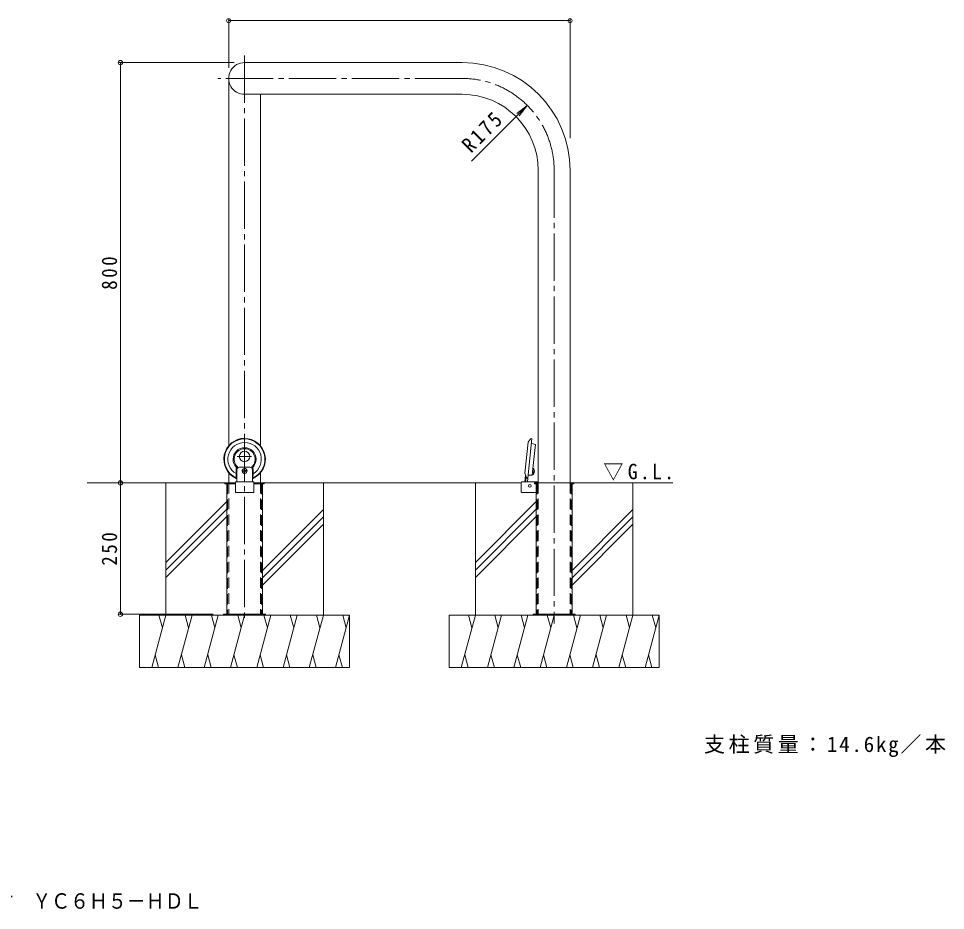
# Model space of a CAD drawing. Units: millimetres at full size, sheet at 1:10. Extents: x -1706 to 1825, y -1371 to 1318.
# Drawn here: x 60 to 1825, y -1371 to 326 of the extents above; entities that cross this region are included whole.
import ezdxf
from ezdxf.enums import TextEntityAlignment as Align

# ---------------------------------------------------------------- set-up
doc = ezdxf.new("R2010")
doc.units = ezdxf.units.MM
doc.header["$LTSCALE"] = 10
doc.header["$PDMODE"] = 32
doc.header["$PDSIZE"] = 8
for name, pattern in [('CHAIN2', [12, 9, -1, 1, -1]), ('DASHED1', [1.8, 1.2, -0.6]), ('DASHED2', [3, 2, -1])]:
    doc.linetypes.add(name, pattern=pattern)
for name, color, linetype, lineweight in [('C-0', 7, 'CHAIN2', 9), ('C-1', 7, 'Continuous', 9), ('C-2', 3, 'Continuous', 9), ('C-3', 4, 'Continuous', 9), ('C-4', 7, 'Continuous', 9), ('C-5', 7, 'Continuous', 9), ('C-6', 6, 'Continuous', 9), ('C-9', 7, 'Continuous', 9), ('C-B', 7, 'Continuous', 9)]:
    doc.layers.add(name, color=color, linetype=linetype, lineweight=lineweight)
doc.layers.add('F-5_F-5ﾚｲﾔ', color=2, linetype='Continuous')
doc.styles.add('ＭＳ ゴシック', font='')
doc.styles.get('ＭＳ ゴシック').set_extended_font_data('MS Gothic')

msp = doc.modelspace()

# ---------------------------------------------------------------- linework, layer by layer
at = {"layer": 'C-0'}
for p, q in [((489.97, 256.22), (489.97, -819.8)), ((904.47, 212.5), (439.22, 212.5)), ((1079.47, 37.5), (1079.47, -824.53)), ((503.37, -506.88), (475.92, -506.87))]:
    msp.add_line(p, q, dxfattribs=at)
msp.add_arc((904.47, 37.5), 175, 0, 90, dxfattribs=at)
at = {"layer": 'C-1'}
for p, q in [((449.97, -807.25), (449.97, -808.75)), ((449.97, -807.25), (529.97, -807.25)), ((469.35, -807.25), (469.35, -808.75)), ((510.58, -807.25), (510.58, -808.75)), ((529.97, -807.25), (529.97, -808.75)), ((1039.47, -807.25), (1039.47, -808.75)), ((1119.47, -807.25), (1039.47, -807.25)), ((1066.97, -807.25), (1066.97, -808.75)), ((1091.97, -807.25), (1091.97, -808.75)), ((1119.47, -807.25), (1119.47, -808.75))]:
    msp.add_line(p, q, dxfattribs=at)
at = {"layer": 'C-2'}
for p, q in [((904.47, 242.75), (489.97, 242.75)), ((459.72, 212.5), (459.72, -486.64)), ((904.47, 182.25), (489.97, 182.25)), ((520.22, 182.25), (520.22, -486.57)), ((1049.22, 37.5), (1049.22, -557.25)), ((1109.72, 37.5), (1109.72, -557.25)), ((459.72, -537.84), (459.72, -557.25)), ((520.22, -538.05), (520.22, -557.25))]:
    msp.add_line(p, q, dxfattribs=at)
at = {"layer": 'C-2', "linetype": 'DASHED2'}
for p, q in [((459.72, -557.25), (459.72, -807.25)), ((520.22, -557.25), (520.22, -807.25)), ((1049.22, -557.25), (1049.22, -807.25)), ((1109.72, -557.25), (1109.72, -807.25))]:
    msp.add_line(p, q, dxfattribs=at)
at = {"layer": 'C-2'}
for centre, radius, start, end in [((489.97, 212.5), 30.25, 89.99986, 270.00014), ((904.47, 37.5), 205.25, 0, 90), ((904.47, 37.5), 144.75, 0, 90)]:
    msp.add_arc(centre, radius, start, end, dxfattribs=at)
at = {"layer": 'C-3'}
for p, q in [((1034.38, -473.49), (1029.77, -479.84)), ((1023.55, -538.94), (1029.77, -479.84)), ((474.7, -528.34), (476.64, -527.75)), ((505.36, -528.36), (503.43, -527.77)), ((473.63, -539.69), (473.63, -532.26)), ((474.19, -546.82), (473.63, -539.69)), ((474.63, -548.16), (474.62, -532.26)), ((505.46, -548.18), (505.45, -532.28)), ((505.9, -546.83), (506.45, -539.71)), ((506.45, -539.71), (506.45, -532.28)), ((1023.55, -538.94), (1024.74, -542.03)), ((1024.74, -542.03), (1026.65, -547)), ((1026.65, -547), (1028.8, -548.61)), ((1030.59, -542.52), (1037.77, -542.37)), ((1039.11, -529.64), (1037.77, -542.37)), ((452.47, -557.25), (452.47, -558.75)), ((452.47, -557.25), (472.47, -557.25)), ((452.47, -558.75), (472.47, -558.75)), ((455.97, -558.75), (455.97, -807.25)), ((507.47, -557.25), (527.47, -557.25)), ((507.47, -558.75), (527.47, -558.75)), ((523.97, -558.75), (523.97, -807.25)), ((527.47, -557.25), (527.47, -558.75)), ((1041.97, -557.25), (1049.22, -557.25)), ((1045.47, -558.75), (1041.97, -558.75)), ((1045.47, -558.75), (1045.47, -807.25)), ((1113.47, -558.75), (1113.47, -807.25)), ((1116.97, -558.75), (1113.47, -558.75)), ((1116.97, -557.25), (1116.97, -558.75))]:
    msp.add_line(p, q, dxfattribs=at)
at = {"layer": 'C-3', "color": 2}
for p, q in [((499.98, -527.28), (480.09, -527.27)), ((475.12, -532.26), (475.13, -554.95)), ((490.04, -532.84), (488.54, -533.71)), ((491.53, -533.71), (490.04, -532.84)), ((491.53, -535.44), (490.04, -536.31)), ((491.53, -535.44), (491.53, -533.71)), ((504.95, -532.28), (504.97, -554.94)), ((1023.58, -554.95), (1024.9, -542.44)), ((1039.47, -541.25), (1037.91, -541.08)), ((1040.67, -529.81), (1039.11, -529.64)), ((1039.98, -540.54), (1039.47, -541.25)), ((1041.02, -530.6), (1039.98, -540.54)), ((1040.58, -538.6), (1040.18, -538.56)), ((1041.46, -537.89), (1040.27, -537.76)), ((1040.58, -538.6), (1041.46, -537.89)), ((1041.02, -530.6), (1040.67, -529.81)), ((1041.92, -533.51), (1040.73, -533.38)), ((1041.21, -532.63), (1040.81, -532.59)), ((1041.21, -532.63), (1041.92, -533.51)), ((1041.46, -537.89), (1041.92, -533.51))]:
    msp.add_line(p, q, dxfattribs=at)
at = {"layer": 'C-3', "color": 2, "linetype": 'CHAIN2'}
msp.add_line((494.55, -534.58), (485.52, -534.57), dxfattribs=at)
at = {"layer": 'C-3', "linetype": 'DASHED2'}
for p, q in [((457.47, -558.75), (457.47, -807.25)), ((522.47, -558.75), (522.47, -807.25)), ((1046.97, -558.75), (1046.97, -807.25)), ((1111.97, -558.75), (1111.97, -807.25))]:
    msp.add_line(p, q, dxfattribs=at)
at = {"layer": 'C-3', "color": 3}
for p, q in [((472.47, -554.95), (472.47, -575.45)), ((472.47, -554.95), (507.47, -554.95)), ((507.47, -554.95), (507.47, -575.45)), ((1016.72, -573.95), (1016.72, -556.45)), ((1018.22, -554.95), (1049.22, -554.95)), ((472.47, -575.45), (507.47, -575.45)), ((1018.22, -575.45), (1045.47, -575.45))]:
    msp.add_line(p, q, dxfattribs=at)
at = {"layer": 'C-3'}
for points in [[(1029.09, -548.46), (1037.04, -472.77), (1034.38, -473.49)], [(1036.92, -482.37), (1043.91, -484), (1039.12, -529.59), (1039.11, -529.64)], [(1041.97, -557.25), (1041.97, -557.31), (1041.97, -558.75)]]:
    msp.add_lwpolyline(points, dxfattribs=at)
at = {"layer": 'C-3', "color": 2}
msp.add_lwpolyline([(490.04, -536.31), (488.55, -535.44), (488.54, -533.71)], dxfattribs=at)
at = {"layer": 'C-3'}
msp.add_circle((1033.12, -562.75), 2.5, dxfattribs=at)
for centre, radius, start, end in [((1036.81, -473.04), 0.2, 354, 105.20602), ((1037.14, -481.39), 1, 174, 256.87498), ((1030.61, -543.52), 1, 91.12502, 174), ((1028.89, -548.43), 0.2, 242.79398, 354)]:
    msp.add_arc(centre, radius, start, end, dxfattribs=at)
at = {"layer": 'C-3', "linetype": 'DASHED1'}
for centre, start, end in [((455.97, -558.75), 0, 90), ((523.97, -558.75), 90, 180), ((1045.47, -558.75), 0, 90), ((1113.47, -558.75), 90, 180)]:
    msp.add_arc(centre, 1.5, start, end, dxfattribs=at)
at = {"layer": 'C-3', "color": 3}
for centre, start, end in [((1018.22, -556.45), 90, 180), ((1018.22, -573.95), 180, 270)]:
    msp.add_arc(centre, 1.5, start, end, dxfattribs=at)
at = {"layer": 'C-3'}
for centre, major_axis, start_param, end_param in [((490.02, -512.27), (-4.16, 39.58), 3.4553706, 8.9007544), ((490.02, -512.27), (-4.06, 38.59), 3.4806005, 8.8763306), ((490.02, -512.27), (-3.35, 31.83), 3.5785013, 8.7784298), ((490.02, -512.27), (-2.3, 21.88), 3.8315417, 8.5253894), ((490.02, -512.27), (-2.09, 19.89), 3.7948949, 8.5620362), ((480.09, -532.27), (-0.68, 6.46), 0.9210955, 1.4660766), ((473.71, -528.38), (-0.105, 0.995), 4.0626882, 5.3837967), ((480.09, -532.27), (-0.57, 5.47), 0.6466607, 1.4660766), ((475.67, -527.52), (-0.105, 0.995), 3.7882534, 5.4204436), ((504.39, -527.53), (-0.105, 0.995), 0.6533022, 2.2854924), ((499.98, -532.28), (-0.57, 5.47), 4.6076692, 5.4270851), ((506.36, -528.39), (-0.105, 0.995), 0.6899491, 2.0110576), ((499.98, -532.28), (-0.68, 6.46), 4.6076692, 5.1526503), ((473.69, -546.85), (-0.052, 0.497), 2.5931453, 4.6855146), ((506.4, -546.87), (-0.052, 0.497), 1.3882312, 3.4806005), ((474.13, -548.16), (-0.052, 0.497), 2.6175691, 4.6076692), ((505.96, -548.18), (-0.052, 0.497), 1.4660766, 3.4561767)]:
    msp.add_ellipse(centre, major_axis=major_axis, ratio=0.9945, start_param=start_param, end_param=end_param, dxfattribs=at)
at = {"layer": 'C-3', "color": 2}
for centre, start_param, end_param in [((480.09, -532.27), 6.1784656, 7.7492619), ((499.98, -532.28), 4.6076692, 6.1784656)]:
    msp.add_ellipse(centre, major_axis=(-0.52, 4.97), ratio=0.9945, start_param=start_param, end_param=end_param, dxfattribs=at)
for major_axis in [(-0.5, 4.72), (-0.44, 4.23)]:
    msp.add_ellipse((490.04, -534.57), major_axis=major_axis, ratio=0.9945, dxfattribs=at)
at = {"layer": 'C-4'}
for p, q in [((459.72, 325.46), (459.72, 232.5)), ((459.72, 322.46), (1109.72, 322.46)), ((1109.72, 325.46), (1109.72, 99.01)), ((250.49, 242.75), (469.97, 242.75)), ((253.49, 242.75), (253.49, -557.25)), ((1028.21, 161.24), (1008.38, 146.02)), ((253.49, -557.25), (253.49, -807.25)), ((250.49, -807.25), (429.97, -807.25))]:
    msp.add_line(p, q, dxfattribs=at)
msp.add_lwpolyline([(922.14, 55.17), (1028.21, 161.24), (1012.99, 141.41)], dxfattribs=at)
for p in [(459.72, 322.46), (1109.72, 322.46), (253.49, 242.75), (253.49, -557.25), (253.49, -807.25)]:
    msp.add_point(p, dxfattribs=at)
at = {"layer": 'C-6'}
for p, q in [((189.97, -557.25), (452.47, -557.25)), ((339.97, -557.25), (339.97, -808.75)), ((527.47, -557.25), (1016.72, -557.25)), ((639.97, -557.25), (639.97, -808.75)), ((929.47, -557.25), (929.47, -808.75)), ((1049.22, -557.25), (1305.47, -557.25)), ((1229.47, -557.25), (1229.47, -808.75)), ((455.97, -592.94), (339.97, -708.94)), ((1045.47, -592.94), (929.47, -708.94)), ((455.97, -607.09), (339.97, -723.09)), ((639.97, -607.83), (523.97, -723.83)), ((1045.47, -607.09), (929.47, -723.09)), ((1229.47, -607.83), (1113.47, -723.83)), ((455.97, -621.23), (339.97, -737.23)), ((639.97, -621.97), (523.97, -737.97)), ((1045.47, -621.23), (929.47, -737.23)), ((1229.47, -621.97), (1113.47, -737.97)), ((639.97, -636.11), (523.97, -752.11)), ((1229.47, -636.11), (1113.47, -752.11)), ((339.97, -808.75), (313.17, -908.75)), ((326.92, -808.75), (333.44, -833.1)), ((389.97, -808.75), (363.17, -908.75)), ((376.92, -808.75), (383.44, -833.1)), ((439.97, -808.75), (413.17, -908.75)), ((426.92, -808.75), (433.44, -833.1)), ((489.97, -808.75), (463.17, -908.75)), ((476.92, -808.75), (483.44, -833.1)), ((489.97, -808.75), (689.97, -808.75)), ((539.97, -808.75), (513.17, -908.75)), ((526.92, -808.75), (533.44, -833.1)), ((589.97, -808.75), (563.17, -908.75)), ((576.92, -808.75), (583.44, -833.1)), ((639.97, -808.75), (613.17, -908.75)), ((626.92, -808.75), (633.44, -833.1)), ((689.97, -808.75), (663.17, -908.75)), ((676.92, -808.75), (683.44, -833.1)), ((689.97, -808.75), (689.97, -908.75)), ((929.47, -808.75), (902.67, -908.75)), ((916.42, -808.75), (922.94, -833.1)), ((979.47, -808.75), (952.67, -908.75)), ((966.42, -808.75), (972.94, -833.1)), ((1029.47, -808.75), (1002.67, -908.75)), ((1016.42, -808.75), (1022.94, -833.1)), ((1079.47, -808.75), (1052.67, -908.75)), ((1066.42, -808.75), (1072.94, -833.1)), ((1079.47, -808.75), (1279.47, -808.75)), ((1129.47, -808.75), (1102.67, -908.75)), ((1116.42, -808.75), (1122.94, -833.1)), ((1179.47, -808.75), (1152.67, -908.75)), ((1166.42, -808.75), (1172.94, -833.1)), ((1229.47, -808.75), (1202.67, -908.75)), ((1216.42, -808.75), (1222.94, -833.1)), ((1279.47, -808.75), (1252.67, -908.75)), ((1266.42, -808.75), (1272.94, -833.1)), ((1279.47, -808.75), (1279.47, -908.75)), ((326.22, -908.75), (319.7, -884.4)), ((376.22, -908.75), (369.7, -884.4)), ((426.22, -908.75), (419.7, -884.4)), ((476.22, -908.75), (469.7, -884.4)), ((526.22, -908.75), (519.7, -884.4)), ((576.22, -908.75), (569.7, -884.4)), ((626.22, -908.75), (619.7, -884.4)), ((676.22, -908.75), (669.7, -884.4)), ((915.72, -908.75), (909.2, -884.4)), ((965.72, -908.75), (959.2, -884.4)), ((1015.72, -908.75), (1009.2, -884.4)), ((1065.72, -908.75), (1059.2, -884.4)), ((1115.72, -908.75), (1109.2, -884.4)), ((1165.72, -908.75), (1159.2, -884.4)), ((1215.72, -908.75), (1209.2, -884.4)), ((1265.72, -908.75), (1259.2, -884.4)), ((289.97, -908.75), (689.97, -908.75)), ((879.47, -908.75), (1279.47, -908.75))]:
    msp.add_line(p, q, dxfattribs=at)
for points in [[(489.97, -808.75), (289.97, -808.75), (289.97, -908.75)], [(1079.47, -808.75), (879.47, -808.75), (879.47, -908.75)]]:
    msp.add_lwpolyline(points, dxfattribs=at)
at = {"layer": 'C-9'}
for p, q in [((499.98, -527.28), (480.09, -527.27)), ((1025.19, -554.95), (1026.16, -545.72)), ((1028.41, -554.95), (1029.09, -548.46))]:
    msp.add_line(p, q, dxfattribs=at)
for centre, start_param, end_param in [((480.09, -532.27), 0.0121487, 1.4660766), ((480.09, -532.27), 6.1784656, 6.295334), ((499.98, -532.28), 4.6076692, 6.1784656)]:
    msp.add_ellipse(centre, major_axis=(-0.52, 4.97), ratio=0.9945, start_param=start_param, end_param=end_param, dxfattribs=at)
at = {"layer": 'C-B'}
msp.add_circle((489.97, -506.87), 10, dxfattribs=at)

# ---------------------------------------------------------------- texts
at = {"layer": 'C-4', "color": 2, "char_height": 29.33, "attachment_point": 7, "style": 'ＭＳ ゴシック'}
for s, insert, rotation in [('\\T1.28;\\W0.9;R175', (921.62, 68.79), 45), ('\\T1.27;\\W0.9;800', (247.49, -189.75), 90), ('\\T1.27;\\W0.9;250', (247.49, -714.75), 90)]:
    msp.add_mtext(s, dxfattribs=dict(at, insert=insert, rotation=rotation))
at = {"layer": 'C-5', "color": 2, "insert": (1173.2, -552.89), "char_height": 29.33, "attachment_point": 7, "style": 'ＭＳ ゴシック'}
msp.add_mtext('\\T1.22;\\W0.95;▽G.L.', dxfattribs=at)
at = {"layer": 'F-5_F-5ﾚｲﾔ', "style": 'ＭＳ ゴシック', "width": 0.9}
msp.add_text('車止め\u3000ステンレス製\u3000コーナー型\u3000脱着式\u3000鋳鉄製蓋\u3000鍵付\u3000ＹＣ６Ｈ５－ＨＤＬ', height=29.33, dxfattribs=at).set_placement((-958.49, -1376.43), align=Align.BOTTOM_LEFT)
at = {"layer": 'F-5_F-5ﾚｲﾔ', "insert": (1364.84, -1079.01), "char_height": 29.33, "attachment_point": 7, "style": 'ＭＳ ゴシック'}
msp.add_mtext('\\T1.17;支柱質量：14.6kg／本', dxfattribs=at)

doc.saveas('drawing.dxf')
